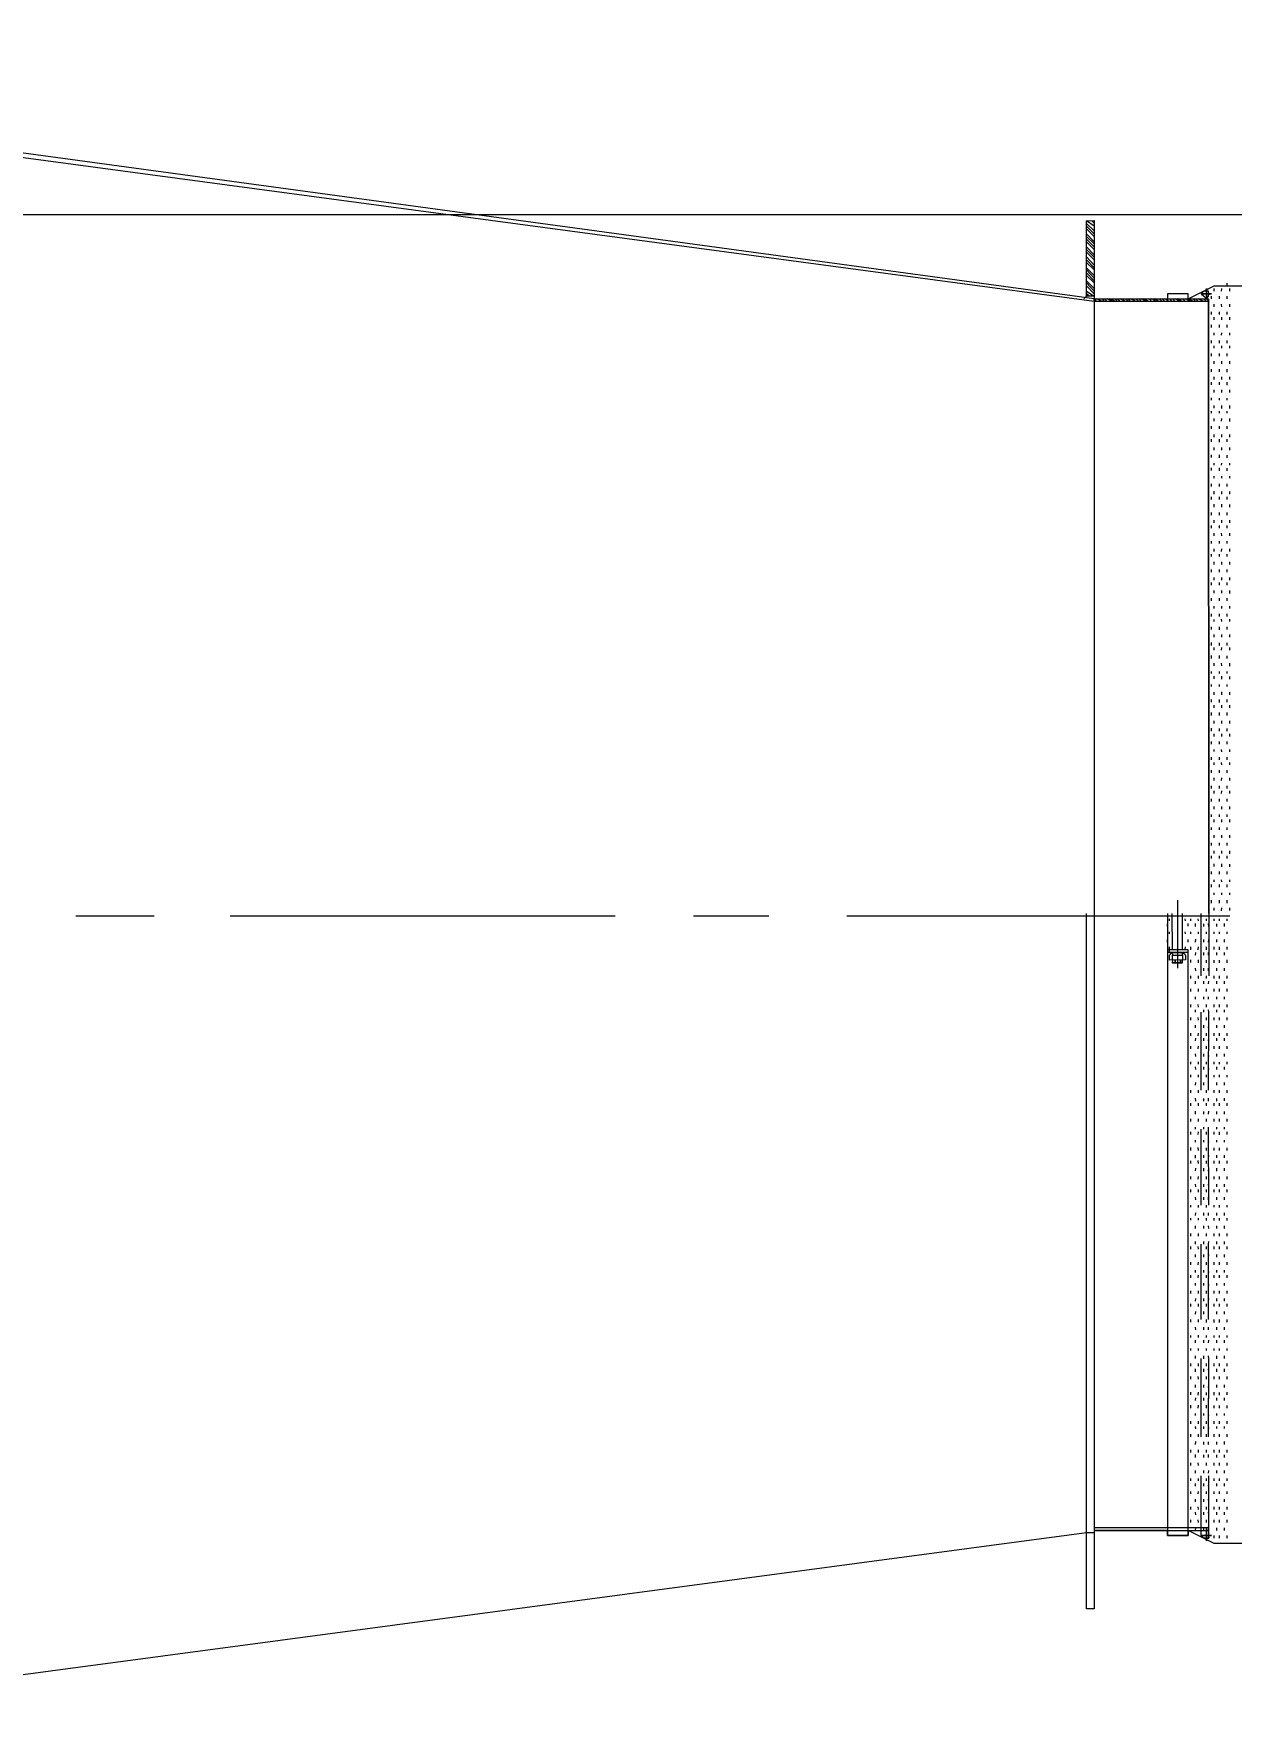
# Model space of a CAD drawing. Header units: centimetres. Extents: x -9345 to 11316, y -7197 to -3465.
# Drawn here: x 6477.5 to 6633.9, y -5917 to -5696.4 of the extents above; entities that cross this region are included whole.
import ezdxf

# ---------------------------------------------------------------- set-up
doc = ezdxf.new("R2010")
doc.units = ezdxf.units.CM
for name, color, linetype, lineweight in [('A-ANNO-DIMS', 211, 'Continuous', 9), ('A-ANNO-DIMS-100', 211, 'Continuous', 9), ('EXF', 22, 'Continuous', 9), ('exf çizimi_dwg', 8, 'Continuous', 9)]:
    doc.layers.add(name, color=color, linetype=linetype, lineweight=lineweight)
doc.styles.add('Swis721 LtCn BT_1', font='swisscl.ttf', dxfattribs={"width": 0.8, "height": 17.639445})
doc.dimstyles.new('IUAS_DIMENSION_INSIDE_100_5', dxfattribs={"dimscale": 30.48, "dimtxt": 18, "dimasz": 0.328084, "dimexe": 0.328084, "dimexo": 0.0625, "dimgap": 0, "dimtad": 1, "dimdec": 0, "dimdsep": 46, "dimtxsty": 'Swis721 LtCn BT_1', "dimblk1": 'OBLIQUE', "dimblk2": 'OBLIQUE', "dimsah": 1, "dimcen": 0.09, "dimdle": 0.328084, "dimazin": 0, "dimtfac": 1, "dimtdec": 4, "dimtix": 1, "dimtmove": 0, "dimatfit": 3, "dimfxl": 0.656168, "dimfxlon": 1, "dimtvp": 1, "dimtolj": 1, "dimtzin": 0, "dimarcsym": 2})

# ---------------------------------------------------------------- blocks, each defined once
blk = doc.blocks.new('exf çizimi_dwg-1497134-_123_30 TEKNİK KAT _ TECHNICAL LEVEL')
at = {"layer": 'EXF', "color": 8}
for p, q in [((-0.8151, 0.658), (-0.8187, 0.658)), ((-0.8083, 0.6409), (-0.8118, 0.641)), ((-0.8082, 0.6508), (-0.8117, 0.6509)), ((-0.808, 0.6615), (-0.8116, 0.6615)), ((-0.7983, 0.6479), (-0.8018, 0.6479)), ((-0.7982, 0.6578), (-0.8017, 0.6578)), ((-0.7878, 0.6407), (-0.7913, 0.6407)), ((-0.7876, 0.6506), (-0.7912, 0.6506)), ((-0.7875, 0.6612), (-0.791, 0.6612)), ((-0.7778, 0.6476), (-0.7813, 0.6477)), ((-0.7776, 0.6575), (-0.7812, 0.6576)), ((-0.7707, 0.6405), (-0.7743, 0.6405)), ((-0.7706, 0.6504), (-0.7741, 0.6504)), ((-0.7705, 0.661), (-0.774, 0.661)), ((-0.7607, 0.6474), (-0.7643, 0.6475)), ((-0.7606, 0.6573), (-0.7641, 0.6574)), ((-0.7509, 0.6402), (-0.7537, 0.6403)), ((-0.7508, 0.6501), (-0.7536, 0.6502)), ((-0.7506, 0.6607), (-0.7535, 0.6608)), ((-0.7402, 0.6472), (-0.7437, 0.6472)), ((-0.7401, 0.6571), (-0.7436, 0.6571)), ((-0.7339, 0.64), (-0.7368, 0.64)), ((-0.7338, 0.6499), (-0.7366, 0.65)), ((-0.7337, 0.6605), (-0.7365, 0.6606)), ((-0.7232, 0.6469), (-0.7267, 0.647)), ((-0.7231, 0.6569), (-0.7266, 0.6569)), ((-0.7132, 0.6497), (-0.7168, 0.6497)), ((-0.7131, 0.6603), (-0.7167, 0.6603)), ((-0.7027, 0.6467), (-0.7062, 0.6467)), ((-0.7025, 0.6566), (-0.7061, 0.6567)), ((-0.6927, 0.6494), (-0.6962, 0.6495)), ((-0.6926, 0.66), (-0.6961, 0.6601)), ((-0.6857, 0.6465), (-0.6892, 0.6465)), ((-0.6855, 0.6564), (-0.6891, 0.6564)), ((-0.6757, 0.6492), (-0.6792, 0.6493)), ((-0.6756, 0.6598), (-0.6791, 0.6599)), ((-0.6658, 0.6462), (-0.6686, 0.6463)), ((-0.6657, 0.6562), (-0.6685, 0.6562)), ((-0.6551, 0.649), (-0.6587, 0.649)), ((-0.655, 0.6596), (-0.6585, 0.6596)), ((-0.6488, 0.646), (-0.6516, 0.6461)), ((-0.6487, 0.6559), (-0.6515, 0.656)), ((-0.6382, 0.6487), (-0.6417, 0.6488)), ((-0.638, 0.6593), (-0.6416, 0.6594)), ((-0.6283, 0.6458), (-0.6318, 0.6458)), ((-0.6282, 0.6557), (-0.6317, 0.6557)), ((-0.6176, 0.6485), (-0.6211, 0.6485)), ((-0.6175, 0.6591), (-0.621, 0.6591)), ((-0.6112, 0.6456), (-0.6148, 0.6456)), ((-0.6111, 0.6555), (-0.6147, 0.6555)), ((-0.6006, 0.6483), (-0.6041, 0.6483)), ((-0.6005, 0.6589), (-0.604, 0.6589)), ((-0.5907, 0.6453), (-0.5943, 0.6454)), ((-0.5906, 0.6552), (-0.5941, 0.6553)), ((-0.5808, 0.648), (-0.5836, 0.6481)), ((-0.5806, 0.6586), (-0.5835, 0.6587)), ((-0.5737, 0.6451), (-0.5773, 0.6451)), ((-0.5736, 0.655), (-0.5771, 0.6551)), ((-0.5638, 0.6478), (-0.5666, 0.6479)), ((-0.5636, 0.6584), (-0.5665, 0.6585)), ((-0.5532, 0.6448), (-0.5567, 0.6449)), ((-0.553, 0.6548), (-0.5566, 0.6548)), ((-0.5432, 0.6476), (-0.5467, 0.6476)), ((-0.5431, 0.6582), (-0.5466, 0.6582)), ((-0.5362, 0.6446), (-0.5397, 0.6447)), ((-0.5361, 0.6546), (-0.5396, 0.6546)), ((-0.5262, 0.6474), (-0.5298, 0.6474)), ((-0.5261, 0.658), (-0.5296, 0.658)), ((-0.5156, 0.6444), (-0.5192, 0.6444)), ((-0.5155, 0.6543), (-0.519, 0.6543)), ((-0.5057, 0.6471), (-0.5092, 0.6472)), ((-0.5055, 0.6577), (-0.5091, 0.6578)), ((-0.4986, 0.6442), (-0.5022, 0.6442)), ((-0.4985, 0.6541), (-0.502, 0.6541)), ((-0.4887, 0.6469), (-0.4922, 0.6469)), ((-0.4885, 0.6575), (-0.4921, 0.6575)), ((-0.4788, 0.6439), (-0.4816, 0.644)), ((-0.4787, 0.6538), (-0.4815, 0.6539)), ((-0.4681, 0.6466), (-0.4717, 0.6467)), ((-0.468, 0.6572), (-0.4716, 0.6573)), ((-0.4618, 0.6437), (-0.4646, 0.6437)), ((-0.4617, 0.6536), (-0.4645, 0.6537)), ((-0.4511, 0.6464), (-0.4547, 0.6465)), ((-0.451, 0.657), (-0.4545, 0.6571)), ((-0.4412, 0.6435), (-0.4448, 0.6435)), ((-0.4411, 0.6534), (-0.4447, 0.6534)), ((-0.4306, 0.6462), (-0.4341, 0.6462)), ((-0.4305, 0.6568), (-0.434, 0.6568)), ((-0.4243, 0.6432), (-0.4278, 0.6433)), ((-0.4241, 0.6532), (-0.4277, 0.6532)), ((-0.4136, 0.646), (-0.4171, 0.646)), ((-0.4134, 0.6566), (-0.417, 0.6566)), ((-0.4037, 0.643), (-0.4072, 0.643)), ((-0.4036, 0.6529), (-0.4071, 0.653)), ((-0.3937, 0.6457), (-0.3966, 0.6458)), ((-0.3936, 0.6563), (-0.3965, 0.6564)), ((-0.3832, 0.6427), (-0.3867, 0.6428)), ((-0.383, 0.6527), (-0.3866, 0.6527)), ((-0.3767, 0.6455), (-0.3796, 0.6455)), ((-0.3766, 0.6561), (-0.3795, 0.6562)), ((-0.3661, 0.6425), (-0.3697, 0.6426)), ((-0.366, 0.6525), (-0.3696, 0.6525)), ((-0.3562, 0.6453), (-0.3598, 0.6453)), ((-0.3561, 0.6559), (-0.3596, 0.6559)), ((-0.3456, 0.6423), (-0.3491, 0.6423)), ((-0.3455, 0.6522), (-0.349, 0.6522)), ((-0.3392, 0.645), (-0.3427, 0.6451)), ((-0.3391, 0.6557), (-0.3426, 0.6557)), ((-0.3286, 0.6421), (-0.3322, 0.6421)), ((-0.3285, 0.652), (-0.332, 0.652)), ((-0.3187, 0.6448), (-0.3222, 0.6448)), ((-0.3185, 0.6554), (-0.3221, 0.6554)), ((-0.3088, 0.6418), (-0.3116, 0.6419)), ((-0.3087, 0.6517), (-0.3115, 0.6518)), ((-0.3016, 0.6446), (-0.3052, 0.6446)), ((-0.3015, 0.6552), (-0.305, 0.6552)), ((-0.2918, 0.6416), (-0.2946, 0.6416)), ((-0.2916, 0.6515), (-0.2945, 0.6516)), ((-0.2811, 0.6443), (-0.2847, 0.6444)), ((-0.281, 0.6549), (-0.2845, 0.655)), ((-0.2712, 0.6414), (-0.2748, 0.6414)), ((-0.2711, 0.6513), (-0.2746, 0.6513)), ((-0.2641, 0.6441), (-0.2677, 0.6442)), ((-0.264, 0.6547), (-0.2675, 0.6548)), ((-0.2542, 0.6411), (-0.2578, 0.6412)), ((-0.2541, 0.6511), (-0.2577, 0.6511)), ((-0.2436, 0.6439), (-0.2471, 0.6439)), ((-0.2434, 0.6545), (-0.247, 0.6545)), ((-0.2337, 0.6409), (-0.2372, 0.6409)), ((-0.2336, 0.6508), (-0.2371, 0.6509)), ((-0.2266, 0.6437), (-0.2301, 0.6437)), ((-0.2265, 0.6543), (-0.23, 0.6543)), ((-0.2167, 0.6407), (-0.2202, 0.6407)), ((-0.2166, 0.6506), (-0.2201, 0.6506)), ((-0.2067, 0.6434), (-0.2096, 0.6434)), ((-0.2066, 0.654), (-0.2094, 0.654)), ((-0.1961, 0.6404), (-0.1997, 0.6405)), ((-0.196, 0.6503), (-0.1995, 0.6504)), ((-0.1897, 0.6432), (-0.1926, 0.6432)), ((-0.1896, 0.6538), (-0.1924, 0.6538)), ((-0.1791, 0.6402), (-0.1827, 0.6403)), ((-0.179, 0.6501), (-0.1826, 0.6502)), ((-0.1692, 0.6429), (-0.1727, 0.643)), ((-0.1691, 0.6536), (-0.1726, 0.6536)), ((-0.1586, 0.64), (-0.1621, 0.64)), ((-0.1585, 0.6499), (-0.162, 0.6499)), ((-0.1522, 0.6427), (-0.1557, 0.6428)), ((-0.152, 0.6533), (-0.1556, 0.6534)), ((-0.1415, 0.6497), (-0.145, 0.6497)), ((-0.1316, 0.6425), (-0.1352, 0.6425)), ((-0.1315, 0.6531), (-0.135, 0.6531)), ((-0.1216, 0.6494), (-0.1245, 0.6495)), ((-0.1147, 0.6423), (-0.1182, 0.6423)), ((-0.1145, 0.6529), (-0.1181, 0.6529)), ((-0.1046, 0.6492), (-0.1075, 0.6493)), ((-0.0941, 0.642), (-0.0976, 0.6421)), ((-0.094, 0.6526), (-0.0975, 0.6527)), ((-0.0841, 0.649), (-0.0876, 0.649)), ((-0.0736, 0.6418), (-0.0771, 0.6418)), ((-0.0734, 0.6524), (-0.077, 0.6524)), ((-0.0671, 0.6488), (-0.0706, 0.6488)), ((-0.0565, 0.6416), (-0.0601, 0.6416)), ((-0.0564, 0.6522), (-0.0599, 0.6522)), ((-0.0465, 0.6485), (-0.0501, 0.6485)), ((-0.0367, 0.6413), (-0.0395, 0.6413)), ((-0.0366, 0.6519), (-0.0394, 0.6519)), ((-0.0295, 0.6483), (-0.0331, 0.6483)), ((-0.0197, 0.6411), (-0.0226, 0.6411)), ((-0.0196, 0.6517), (-0.0224, 0.6517)), ((-0.009, 0.648), (-0.0126, 0.6481)), ((0.0009, 0.6408), (-0.0027, 0.6409)), ((0.001, 0.6514), (-0.0026, 0.6515)), ((0.0081, 0.6514), (0.0019, 0.1512)), ((0.0144, 0.6477), (0.0115, 0.6478)), ((0.0214, 0.6441), (0.0179, 0.6442)), ((0.0314, 0.6475), (0.0285, 0.6476)), ((0.042, 0.6439), (0.0384, 0.6439)), ((0.0519, 0.6473), (0.0484, 0.6473)), ((0.059, 0.6437), (0.0554, 0.6437)), ((0.0689, 0.6471), (0.0654, 0.6471)), ((0.0795, 0.6434), (0.076, 0.6435)), ((0.0895, 0.6468), (0.0859, 0.6469)), ((0.0965, 0.6432), (0.093, 0.6432)), ((0.1065, 0.6466), (0.103, 0.6467)), ((0.1164, 0.643), (0.1135, 0.643)), ((0.127, 0.6464), (0.1235, 0.6464)), ((0.1334, 0.6427), (0.1305, 0.6428)), ((0.144, 0.6461), (0.1405, 0.6462)), ((0.1539, 0.6425), (0.1503, 0.6425)), ((0.1646, 0.6459), (0.161, 0.6459)), ((0.1709, 0.6423), (0.1674, 0.6423)), ((0.1815, 0.6457), (0.178, 0.6457)), ((0.1914, 0.642), (0.1879, 0.6421)), ((0.2014, 0.6454), (0.1986, 0.6455)), ((0.2085, 0.6418), (0.2049, 0.6419)), ((0.2184, 0.6452), (0.2156, 0.6453)), ((0.229, 0.6416), (0.2254, 0.6416)), ((0.2389, 0.645), (0.2354, 0.645)), ((0.2495, 0.6413), (0.246, 0.6413)), ((0.256, 0.6448), (0.2524, 0.6448)), ((0.2665, 0.6411), (0.263, 0.6411)), ((0.2765, 0.6445), (0.273, 0.6446)), ((0.2864, 0.6409), (0.2835, 0.6409)), ((0.2935, 0.6443), (0.2899, 0.6443)), ((0.3034, 0.6406), (0.3005, 0.6407)), ((0.314, 0.644), (0.3105, 0.6441)), ((0.3239, 0.6404), (0.3204, 0.6404)), ((0.331, 0.6438), (0.3275, 0.6439)), ((0.3409, 0.6402), (0.3374, 0.6402)), ((0.3516, 0.6436), (0.3481, 0.6436)), ((0.3615, 0.6399), (0.3579, 0.64)), ((0.3686, 0.6434), (0.365, 0.6434)), ((0.3884, 0.6431), (0.3856, 0.6432)), ((0.4054, 0.6429), (0.4026, 0.6429)), ((0.426, 0.6427), (0.4224, 0.6427)), ((0.443, 0.6424), (0.4394, 0.6425)), ((0.4635, 0.6422), (0.46, 0.6422)), ((0.4805, 0.642), (0.477, 0.642)), ((0.5011, 0.6417), (0.4975, 0.6418)), ((0.5181, 0.6415), (0.5145, 0.6416)), ((0.5386, 0.6413), (0.5351, 0.6413)), ((0.5584, 0.641), (0.5556, 0.6411)), ((0.5755, 0.6408), (0.5726, 0.6408)), ((0.596, 0.6406), (0.5924, 0.6406)), ((0.613, 0.6403), (0.6094, 0.6404)), ((0.6335, 0.6401), (0.63, 0.6401)), ((0.6505, 0.6399), (0.647, 0.6399)), ((-0.7984, 0.6373), (-0.8019, 0.6373)), ((-0.7951, 0.6202), (-0.7987, 0.6167)), ((-0.795, 0.6273), (-0.7986, 0.6202)), ((-0.795, 0.6308), (-0.7985, 0.6274)), ((-0.7779, 0.637), (-0.7814, 0.6371)), ((-0.7609, 0.6368), (-0.7644, 0.6369)), ((-0.7403, 0.6366), (-0.7439, 0.6366)), ((-0.7233, 0.6363), (-0.7269, 0.6364)), ((-0.7133, 0.6398), (-0.7169, 0.6398)), ((-0.7028, 0.6361), (-0.7063, 0.6361)), ((-0.6928, 0.6395), (-0.6964, 0.6395)), ((-0.6858, 0.6359), (-0.6893, 0.6359)), ((-0.6758, 0.6393), (-0.6794, 0.6393)), ((-0.666, 0.6356), (-0.6688, 0.6357)), ((-0.6553, 0.639), (-0.6588, 0.6391)), ((-0.6489, 0.6354), (-0.6518, 0.6355)), ((-0.6383, 0.6388), (-0.6418, 0.6389)), ((-0.6284, 0.6352), (-0.6319, 0.6352)), ((-0.6177, 0.6386), (-0.6213, 0.6386)), ((-0.6114, 0.635), (-0.615, 0.635)), ((-0.6007, 0.6384), (-0.6043, 0.6384)), ((-0.5909, 0.6347), (-0.5944, 0.6347)), ((-0.5809, 0.6381), (-0.5837, 0.6382)), ((-0.5739, 0.6345), (-0.5774, 0.6345)), ((-0.5639, 0.6379), (-0.5667, 0.6379)), ((-0.5533, 0.6342), (-0.5568, 0.6343)), ((-0.5433, 0.6377), (-0.5469, 0.6377)), ((-0.5363, 0.634), (-0.5398, 0.6341)), ((-0.5264, 0.6374), (-0.5299, 0.6375)), ((-0.5158, 0.6338), (-0.5193, 0.6338)), ((-0.5058, 0.6372), (-0.5093, 0.6372)), ((-0.4988, 0.6336), (-0.5023, 0.6336)), ((-0.4888, 0.637), (-0.4923, 0.637)), ((-0.4789, 0.6333), (-0.4818, 0.6334)), ((-0.4682, 0.6367), (-0.4718, 0.6368)), ((-0.4619, 0.6331), (-0.4647, 0.6331)), ((-0.4512, 0.6365), (-0.4548, 0.6366)), ((-0.4414, 0.6329), (-0.4449, 0.6329)), ((-0.4307, 0.6363), (-0.4343, 0.6363)), ((-0.4244, 0.6326), (-0.4279, 0.6327)), ((-0.4137, 0.636), (-0.4172, 0.6361)), ((-0.4038, 0.6324), (-0.4074, 0.6324)), ((-0.3939, 0.6358), (-0.3967, 0.6358)), ((-0.3833, 0.6321), (-0.3868, 0.6322)), ((-0.3769, 0.6356), (-0.3797, 0.6356)), ((-0.3663, 0.6319), (-0.3698, 0.632)), ((-0.3563, 0.6353), (-0.3599, 0.6354)), ((-0.3457, 0.6317), (-0.3493, 0.6317)), ((-0.3393, 0.6351), (-0.3429, 0.6352)), ((-0.3288, 0.6315), (-0.3323, 0.6315)), ((-0.3188, 0.6349), (-0.3223, 0.6349)), ((-0.3089, 0.6312), (-0.3117, 0.6313)), ((-0.3018, 0.6347), (-0.3053, 0.6347)), ((-0.2919, 0.631), (-0.2947, 0.631)), ((-0.2812, 0.6344), (-0.2848, 0.6345)), ((-0.2714, 0.6308), (-0.2749, 0.6308)), ((-0.2642, 0.6342), (-0.2678, 0.6342)), ((-0.2543, 0.6305), (-0.2579, 0.6306)), ((-0.2437, 0.6339), (-0.2472, 0.634)), ((-0.2338, 0.6303), (-0.2374, 0.6303)), ((-0.2267, 0.6337), (-0.2302, 0.6338)), ((-0.2168, 0.6301), (-0.2204, 0.6301)), ((-0.2069, 0.6335), (-0.2097, 0.6335)), ((-0.1963, 0.6298), (-0.1998, 0.6299)), ((-0.1898, 0.6333), (-0.1927, 0.6333)), ((-0.1793, 0.6296), (-0.1828, 0.6297)), ((-0.1693, 0.633), (-0.1728, 0.6331)), ((-0.1587, 0.6294), (-0.1622, 0.6294)), ((-0.1523, 0.6328), (-0.1559, 0.6329)), ((-0.1417, 0.6292), (-0.1453, 0.6292)), ((-0.1416, 0.6398), (-0.1451, 0.6398)), ((-0.1318, 0.6326), (-0.1353, 0.6326)), ((-0.1219, 0.6289), (-0.1247, 0.6289)), ((-0.1218, 0.6395), (-0.1246, 0.6395)), ((-0.1148, 0.6324), (-0.1183, 0.6324)), ((-0.1049, 0.6287), (-0.1077, 0.6287)), ((-0.1048, 0.6393), (-0.1076, 0.6393)), ((-0.0942, 0.6321), (-0.0977, 0.6321)), ((-0.0843, 0.6284), (-0.0879, 0.6285)), ((-0.0842, 0.639), (-0.0877, 0.6391)), ((-0.0737, 0.6318), (-0.0772, 0.6319)), ((-0.0673, 0.6282), (-0.0709, 0.6283)), ((-0.0672, 0.6388), (-0.0707, 0.6389)), ((-0.0567, 0.6316), (-0.0602, 0.6317)), ((-0.0468, 0.628), (-0.0503, 0.628)), ((-0.0467, 0.6386), (-0.0502, 0.6386)), ((-0.0368, 0.6314), (-0.0397, 0.6314)), ((-0.0298, 0.6278), (-0.0333, 0.6278)), ((-0.0297, 0.6384), (-0.0332, 0.6384)), ((-0.0198, 0.6312), (-0.0227, 0.6312)), ((-0.0092, 0.6275), (-0.0128, 0.6276)), ((-0.0091, 0.6381), (-0.0127, 0.6382)), ((0.0007, 0.6309), (-0.0028, 0.631)), ((0.0141, 0.6208), (0.0112, 0.6209)), ((0.0142, 0.6308), (0.0113, 0.6308)), ((0.0143, 0.6378), (0.0114, 0.6379)), ((0.0212, 0.6236), (0.0176, 0.6236)), ((0.0213, 0.6342), (0.0178, 0.6343)), ((0.0311, 0.6206), (0.0282, 0.6207)), ((0.0312, 0.6305), (0.0283, 0.6306)), ((0.0313, 0.6376), (0.0284, 0.6377)), ((0.0417, 0.6233), (0.0382, 0.6234)), ((0.0419, 0.634), (0.0383, 0.634)), ((0.0516, 0.6204), (0.048, 0.6204)), ((0.0518, 0.6374), (0.0482, 0.6374)), ((0.0517, 0.6303), (0.0482, 0.6303)), ((0.0587, 0.6231), (0.0552, 0.6231)), ((0.0588, 0.6337), (0.0553, 0.6338)), ((0.0686, 0.6202), (0.0651, 0.6202)), ((0.0687, 0.6301), (0.0652, 0.6301)), ((0.0688, 0.6372), (0.0653, 0.6372)), ((0.0792, 0.6228), (0.0757, 0.6229)), ((0.0794, 0.6335), (0.0758, 0.6335)), ((0.0891, 0.6199), (0.0856, 0.62)), ((0.0892, 0.6298), (0.0857, 0.6299)), ((0.0893, 0.6369), (0.0858, 0.6369)), ((0.0963, 0.6226), (0.0927, 0.6227)), ((0.0964, 0.6333), (0.0929, 0.6333)), ((0.1062, 0.6197), (0.1026, 0.6197)), ((0.1063, 0.6296), (0.1027, 0.6297)), ((0.1064, 0.6367), (0.1028, 0.6367)), ((0.1161, 0.6224), (0.1133, 0.6224)), ((0.1162, 0.633), (0.1134, 0.6331)), ((0.1267, 0.6194), (0.1231, 0.6195)), ((0.1268, 0.6294), (0.1233, 0.6294)), ((0.1269, 0.6364), (0.1234, 0.6365)), ((0.1332, 0.6328), (0.1304, 0.6329)), ((0.1437, 0.6192), (0.1401, 0.6193)), ((0.1439, 0.6362), (0.1403, 0.6363)), ((0.1438, 0.6292), (0.1403, 0.6292)), ((0.1537, 0.6219), (0.1501, 0.622)), ((0.1538, 0.6326), (0.1502, 0.6326)), ((0.1642, 0.619), (0.1607, 0.619)), ((0.1643, 0.6289), (0.1608, 0.6289)), ((0.1644, 0.636), (0.1609, 0.636)), ((0.1706, 0.6217), (0.1671, 0.6218)), ((0.1708, 0.6324), (0.1672, 0.6324)), ((0.1812, 0.6188), (0.1777, 0.6188)), ((0.1813, 0.6287), (0.1778, 0.6287)), ((0.1814, 0.6358), (0.1779, 0.6358)), ((0.1912, 0.6215), (0.1876, 0.6215)), ((0.1913, 0.6321), (0.1878, 0.6321)), ((0.2011, 0.6185), (0.1982, 0.6186)), ((0.2012, 0.6284), (0.1984, 0.6285)), ((0.2013, 0.6355), (0.1985, 0.6356)), ((0.2082, 0.6213), (0.2047, 0.6213)), ((0.2083, 0.6319), (0.2048, 0.6319)), ((0.2181, 0.6183), (0.2152, 0.6184)), ((0.2183, 0.6353), (0.2154, 0.6353)), ((0.2182, 0.6282), (0.2154, 0.6283)), ((0.2287, 0.621), (0.2252, 0.621)), ((0.2289, 0.6316), (0.2253, 0.6317)), ((0.2386, 0.6181), (0.2351, 0.6181)), ((0.2387, 0.628), (0.2352, 0.628)), ((0.2388, 0.6351), (0.2353, 0.6351)), ((0.2493, 0.6207), (0.2457, 0.6208)), ((0.2494, 0.6314), (0.2459, 0.6314)), ((0.2556, 0.6179), (0.2521, 0.6179)), ((0.2558, 0.6278), (0.2522, 0.6278)), ((0.2558, 0.6348), (0.2523, 0.6349)), ((0.2663, 0.6205), (0.2627, 0.6206)), ((0.2664, 0.6312), (0.2629, 0.6312)), ((0.2763, 0.6275), (0.2727, 0.6276)), ((0.2764, 0.6346), (0.2728, 0.6346)), ((0.2862, 0.6309), (0.2834, 0.631)), ((0.2933, 0.6273), (0.2897, 0.6274)), ((0.2934, 0.6344), (0.2898, 0.6344)), ((0.3031, 0.6201), (0.3003, 0.6201)), ((0.3032, 0.6307), (0.3004, 0.6308)), ((0.3138, 0.6271), (0.3103, 0.6271)), ((0.3139, 0.6341), (0.3104, 0.6342)), ((0.3237, 0.6198), (0.3201, 0.6199)), ((0.3238, 0.6305), (0.3203, 0.6305)), ((0.3308, 0.6268), (0.3273, 0.6269)), ((0.3309, 0.6339), (0.3274, 0.634)), ((0.3407, 0.6196), (0.3371, 0.6197)), ((0.3408, 0.6303), (0.3372, 0.6303)), ((0.3514, 0.6266), (0.3478, 0.6266)), ((0.3515, 0.6337), (0.3479, 0.6337)), ((0.3612, 0.6194), (0.3577, 0.6194)), ((0.3613, 0.63), (0.3578, 0.63)), ((0.3684, 0.6264), (0.3648, 0.6264)), ((0.3685, 0.6334), (0.3649, 0.6335)), ((0.3782, 0.6191), (0.3747, 0.6192)), ((0.3783, 0.6298), (0.3748, 0.6298)), ((0.3785, 0.6397), (0.3749, 0.6398)), ((0.3883, 0.6332), (0.3854, 0.6332)), ((0.3882, 0.6261), (0.3854, 0.6262)), ((0.3988, 0.6189), (0.3952, 0.6189)), ((0.3989, 0.6295), (0.3953, 0.6296)), ((0.399, 0.6395), (0.3954, 0.6395)), ((0.4052, 0.6259), (0.4024, 0.626)), ((0.4053, 0.633), (0.4025, 0.633)), ((0.4158, 0.6187), (0.4122, 0.6187)), ((0.4159, 0.6293), (0.4124, 0.6294)), ((0.416, 0.6392), (0.4125, 0.6393)), ((0.4258, 0.6257), (0.4222, 0.6257)), ((0.4258, 0.6327), (0.4223, 0.6328)), ((0.4364, 0.6291), (0.4329, 0.6291)), ((0.4365, 0.639), (0.433, 0.639)), ((0.4427, 0.6255), (0.4392, 0.6255)), ((0.4428, 0.6325), (0.4393, 0.6326)), ((0.4533, 0.6182), (0.4498, 0.6183)), ((0.4534, 0.6289), (0.4499, 0.6289)), ((0.4536, 0.6388), (0.45, 0.6388)), ((0.4633, 0.6252), (0.4598, 0.6253)), ((0.4634, 0.6323), (0.4599, 0.6323)), ((0.4731, 0.618), (0.4703, 0.618)), ((0.4733, 0.6286), (0.4704, 0.6287)), ((0.4734, 0.6385), (0.4705, 0.6386)), ((0.4803, 0.625), (0.4768, 0.625)), ((0.4804, 0.6321), (0.4769, 0.6321)), ((0.4903, 0.6284), (0.4874, 0.6284)), ((0.4904, 0.6383), (0.4875, 0.6384)), ((0.5009, 0.6247), (0.4973, 0.6248)), ((0.501, 0.6318), (0.4974, 0.6319)), ((0.5108, 0.6282), (0.5073, 0.6282)), ((0.5109, 0.6381), (0.5074, 0.6381)), ((0.5179, 0.6245), (0.5143, 0.6246)), ((0.5179, 0.6316), (0.5144, 0.6316)), ((0.5278, 0.6279), (0.5243, 0.628)), ((0.5279, 0.6379), (0.5244, 0.6379)), ((0.5384, 0.6243), (0.5348, 0.6243)), ((0.5385, 0.6313), (0.5349, 0.6314)), ((0.5483, 0.6277), (0.5448, 0.6277)), ((0.5485, 0.6376), (0.5449, 0.6377)), ((0.5582, 0.624), (0.5554, 0.6241)), ((0.5583, 0.6311), (0.5555, 0.6311)), ((0.5654, 0.6275), (0.5618, 0.6275)), ((0.5655, 0.6374), (0.562, 0.6374)), ((0.5752, 0.6238), (0.5724, 0.6239)), ((0.5753, 0.6309), (0.5725, 0.6309)), ((0.5859, 0.6272), (0.5824, 0.6273)), ((0.586, 0.6371), (0.5825, 0.6372)), ((0.5958, 0.6236), (0.5922, 0.6236)), ((0.5959, 0.6306), (0.5923, 0.6307)), ((0.6029, 0.627), (0.5993, 0.6271)), ((0.603, 0.6369), (0.5995, 0.637)), ((0.6128, 0.6234), (0.6092, 0.6234)), ((0.6129, 0.6304), (0.6093, 0.6305)), ((0.6234, 0.6268), (0.6199, 0.6268)), ((0.6236, 0.6367), (0.62, 0.6367)), ((0.6333, 0.6231), (0.6298, 0.6231)), ((0.6334, 0.6302), (0.6299, 0.6302)), ((0.6404, 0.6266), (0.6369, 0.6266)), ((0.6406, 0.6365), (0.637, 0.6365)), ((0.6503, 0.6229), (0.6468, 0.6229)), ((0.6504, 0.63), (0.6469, 0.63)), ((0.6603, 0.6263), (0.6575, 0.6263)), ((0.6604, 0.6362), (0.6576, 0.6363)), ((0.6709, 0.6226), (0.6673, 0.6227)), ((0.671, 0.6297), (0.6674, 0.6298)), ((0.6711, 0.6396), (0.6675, 0.6397)), ((0.6773, 0.6261), (0.6744, 0.6261)), ((0.6774, 0.636), (0.6746, 0.6361)), ((0.6879, 0.6224), (0.6843, 0.6225)), ((0.6879, 0.6295), (0.6844, 0.6295)), ((0.6881, 0.6394), (0.6845, 0.6395)), ((0.6978, 0.6258), (0.6943, 0.6259)), ((0.6979, 0.6358), (0.6944, 0.6358)), ((0.7084, 0.6222), (0.7049, 0.6222)), ((0.7085, 0.6292), (0.705, 0.6293)), ((0.7086, 0.6392), (0.7051, 0.6392)), ((0.7148, 0.6256), (0.7113, 0.6257)), ((0.715, 0.6356), (0.7114, 0.6356)), ((0.7254, 0.622), (0.7219, 0.622)), ((0.7255, 0.629), (0.722, 0.6291)), ((0.7256, 0.639), (0.7221, 0.639)), ((0.7354, 0.6254), (0.7318, 0.6254)), ((0.7355, 0.6353), (0.732, 0.6353)), ((0.7452, 0.6217), (0.7424, 0.6218)), ((0.7453, 0.6288), (0.7425, 0.6288)), ((0.7455, 0.6387), (0.7426, 0.6387)), ((0.7524, 0.6252), (0.7488, 0.6252)), ((0.7525, 0.6351), (0.7489, 0.6351)), ((0.7622, 0.6215), (0.7594, 0.6215)), ((0.7623, 0.6286), (0.7595, 0.6286)), ((0.7624, 0.6385), (0.7596, 0.6385)), ((0.7729, 0.6249), (0.7694, 0.625)), ((0.773, 0.6348), (0.7695, 0.6349)), ((0.7828, 0.6213), (0.7793, 0.6213)), ((0.7829, 0.6283), (0.7794, 0.6284)), ((0.783, 0.6382), (0.7795, 0.6383)), ((0.7899, 0.6247), (0.7864, 0.6247)), ((0.79, 0.6346), (0.7865, 0.6347)), ((0.7999, 0.6281), (0.7963, 0.6282)), ((0.7998, 0.621), (0.7963, 0.6211)), ((0.8, 0.638), (0.7965, 0.6381)), ((0.8105, 0.6244), (0.8069, 0.6245)), ((0.8106, 0.6344), (0.8071, 0.6344)), ((0.8203, 0.6208), (0.8168, 0.6208)), ((0.8204, 0.6279), (0.8169, 0.6279)), ((0.8206, 0.6378), (0.817, 0.6378)), ((-0.7953, 0.5997), (-0.799, 0.5933)), ((-0.7954, 0.5968), (-0.799, 0.5898)), ((-0.7953, 0.6032), (-0.7989, 0.5997)), ((-0.7952, 0.6103), (-0.7988, 0.6033)), ((-0.7951, 0.6167), (-0.7987, 0.6139)), ((0.0855, 0.6129), (0.0041, 0.6139)), ((0.0138, 0.6003), (0.011, 0.6003)), ((0.0139, 0.6102), (0.0111, 0.6102)), ((0.0208, 0.5967), (0.0173, 0.5967)), ((0.021, 0.6066), (0.0174, 0.6066)), ((0.0211, 0.6172), (0.0176, 0.6173)), ((0.0308, 0.6001), (0.0279, 0.6001)), ((0.0309, 0.61), (0.0281, 0.61)), ((0.0414, 0.5964), (0.0378, 0.5964)), ((0.0415, 0.6063), (0.0379, 0.6064)), ((0.0416, 0.617), (0.0381, 0.617)), ((0.0514, 0.5998), (0.0478, 0.5999)), ((0.0515, 0.6097), (0.0479, 0.6098)), ((0.0548, 0.5962), (0.0545, 0.5693)), ((0.0585, 0.6061), (0.055, 0.6062)), ((0.0586, 0.6168), (0.0551, 0.6168)), ((0.0683, 0.5996), (0.0648, 0.5996)), ((0.0685, 0.6095), (0.0649, 0.6096)), ((0.079, 0.6059), (0.0755, 0.6059)), ((0.0792, 0.6165), (0.0756, 0.6165)), ((0.0889, 0.5993), (0.0853, 0.5994)), ((0.089, 0.6093), (0.0855, 0.6093)), ((0.0961, 0.6056), (0.0925, 0.6057)), ((0.0962, 0.6163), (0.0927, 0.6163)), ((0.1059, 0.5991), (0.1024, 0.5992)), ((0.106, 0.6091), (0.1025, 0.6091)), ((0.1159, 0.6054), (0.113, 0.6054)), ((0.116, 0.616), (0.1132, 0.6161)), ((0.1264, 0.5989), (0.1229, 0.5989)), ((0.1265, 0.6088), (0.123, 0.6088)), ((0.1329, 0.6052), (0.13, 0.6052)), ((0.133, 0.6158), (0.1302, 0.6159)), ((0.235, 0.611), (0.133, 0.6123)), ((0.1434, 0.5987), (0.1399, 0.5987)), ((0.1436, 0.6086), (0.14, 0.6086)), ((0.1534, 0.6049), (0.1499, 0.605)), ((0.1536, 0.6156), (0.15, 0.6156)), ((0.164, 0.5984), (0.1604, 0.5985)), ((0.1641, 0.6083), (0.1606, 0.6084)), ((0.1704, 0.6047), (0.1669, 0.6048)), ((0.1706, 0.6154), (0.167, 0.6154)), ((0.181, 0.5982), (0.1774, 0.5983)), ((0.1811, 0.6081), (0.1775, 0.6082)), ((0.191, 0.6045), (0.1874, 0.6045)), ((0.1911, 0.6151), (0.1876, 0.6152)), ((0.2008, 0.598), (0.198, 0.598)), ((0.2009, 0.6079), (0.1981, 0.6079)), ((0.208, 0.6043), (0.2045, 0.6043)), ((0.2081, 0.6149), (0.2046, 0.6149)), ((0.2178, 0.5978), (0.215, 0.5978)), ((0.218, 0.6077), (0.2151, 0.6077)), ((0.2285, 0.604), (0.225, 0.6041)), ((0.2286, 0.6147), (0.2251, 0.6147)), ((0.2384, 0.5975), (0.2348, 0.5975)), ((0.2385, 0.6074), (0.2349, 0.6075)), ((0.2491, 0.6038), (0.2455, 0.6038)), ((0.2492, 0.6144), (0.2457, 0.6144)), ((0.2554, 0.5973), (0.2518, 0.5973)), ((0.2555, 0.6072), (0.2519, 0.6073)), ((0.2661, 0.6035), (0.2625, 0.6036)), ((0.2662, 0.6142), (0.2627, 0.6142)), ((0.2759, 0.597), (0.2724, 0.5971)), ((0.276, 0.607), (0.2725, 0.607)), ((0.2762, 0.6176), (0.2726, 0.6176)), ((0.2859, 0.6033), (0.2831, 0.6033)), ((0.286, 0.6139), (0.2832, 0.614)), ((0.3851, 0.6092), (0.286, 0.6104)), ((0.2929, 0.5968), (0.2894, 0.5969)), ((0.293, 0.6067), (0.2895, 0.6068)), ((0.2931, 0.6174), (0.2896, 0.6174)), ((0.3029, 0.6031), (0.3001, 0.6031)), ((0.303, 0.6137), (0.3002, 0.6138)), ((0.3135, 0.5966), (0.3099, 0.5966)), ((0.3136, 0.6065), (0.31, 0.6065)), ((0.3137, 0.6171), (0.3102, 0.6172)), ((0.3235, 0.6028), (0.3199, 0.6029)), ((0.3236, 0.6135), (0.3201, 0.6135)), ((0.3304, 0.5964), (0.3269, 0.5964)), ((0.3306, 0.6063), (0.327, 0.6063)), ((0.3307, 0.6169), (0.3272, 0.617)), ((0.3404, 0.6026), (0.3369, 0.6027)), ((0.3406, 0.6133), (0.337, 0.6133)), ((0.351, 0.5961), (0.3475, 0.5962)), ((0.3511, 0.606), (0.3476, 0.6061)), ((0.3513, 0.6167), (0.3477, 0.6167)), ((0.361, 0.6024), (0.3575, 0.6024)), ((0.3611, 0.613), (0.3576, 0.6131)), ((0.368, 0.5959), (0.3645, 0.5959)), ((0.3681, 0.6058), (0.3646, 0.6059)), ((0.3682, 0.6165), (0.3647, 0.6165)), ((0.378, 0.6022), (0.3745, 0.6022)), ((0.3781, 0.6128), (0.3746, 0.6128)), ((0.388, 0.6056), (0.3851, 0.6056)), ((0.3881, 0.6162), (0.3852, 0.6163)), ((0.3986, 0.6019), (0.395, 0.602)), ((0.3987, 0.6125), (0.3951, 0.6126)), ((0.4049, 0.6054), (0.4021, 0.6054)), ((0.4051, 0.616), (0.4023, 0.616)), ((0.4155, 0.6017), (0.412, 0.6017)), ((0.4157, 0.6123), (0.4121, 0.6124)), ((0.4255, 0.6051), (0.422, 0.6052)), ((0.4256, 0.6158), (0.4221, 0.6158)), ((0.4361, 0.6014), (0.4325, 0.6015)), ((0.4362, 0.6121), (0.4327, 0.6121)), ((0.5346, 0.6073), (0.4362, 0.6086)), ((0.4425, 0.6049), (0.439, 0.6049)), ((0.4426, 0.6155), (0.4391, 0.6156)), ((0.4531, 0.6012), (0.4496, 0.6013)), ((0.4532, 0.6119), (0.4497, 0.6119)), ((0.4631, 0.6046), (0.4595, 0.6047)), ((0.4632, 0.6153), (0.4597, 0.6153)), ((0.4729, 0.601), (0.4701, 0.601)), ((0.4731, 0.6116), (0.4702, 0.6117)), ((0.48, 0.6044), (0.4765, 0.6045)), ((0.4802, 0.6151), (0.4766, 0.6151)), ((0.4899, 0.6008), (0.4871, 0.6008)), ((0.4901, 0.6114), (0.4872, 0.6115)), ((0.4901, 0.6178), (0.4873, 0.6178)), ((0.5006, 0.6042), (0.497, 0.6042)), ((0.5007, 0.6148), (0.4972, 0.6149)), ((0.5105, 0.6005), (0.5069, 0.6006)), ((0.5106, 0.6112), (0.507, 0.6112)), ((0.5107, 0.6175), (0.5071, 0.6176)), ((0.5176, 0.604), (0.5141, 0.604)), ((0.5177, 0.6146), (0.5142, 0.6147)), ((0.5275, 0.6003), (0.5239, 0.6004)), ((0.5277, 0.6173), (0.5241, 0.6173)), ((0.5276, 0.611), (0.5241, 0.611)), ((0.5381, 0.6037), (0.5346, 0.6038)), ((0.5383, 0.6144), (0.5347, 0.6144)), ((0.548, 0.6001), (0.5445, 0.6001)), ((0.5481, 0.6107), (0.5446, 0.6107)), ((0.5482, 0.617), (0.5447, 0.6171)), ((0.558, 0.6035), (0.5551, 0.6035)), ((0.5581, 0.6141), (0.5553, 0.6141)), ((0.565, 0.5998), (0.5615, 0.5999)), ((0.5652, 0.6105), (0.5616, 0.6105)), ((0.5652, 0.6168), (0.5617, 0.6169)), ((0.575, 0.6033), (0.5721, 0.6033)), ((0.5751, 0.6139), (0.5723, 0.6139)), ((0.5855, 0.5996), (0.582, 0.5996)), ((0.5857, 0.6102), (0.5821, 0.6103)), ((0.6876, 0.6054), (0.5856, 0.6067)), ((0.5955, 0.603), (0.592, 0.6031)), ((0.5956, 0.6136), (0.5921, 0.6137)), ((0.6026, 0.5994), (0.599, 0.5994)), ((0.6027, 0.61), (0.5991, 0.6101)), ((0.6028, 0.6164), (0.5992, 0.6164)), ((0.6125, 0.6028), (0.609, 0.6028)), ((0.6127, 0.6134), (0.6091, 0.6135)), ((0.6231, 0.5991), (0.6196, 0.5992)), ((0.6232, 0.6098), (0.6197, 0.6098)), ((0.6233, 0.6161), (0.6198, 0.6162)), ((0.6331, 0.6025), (0.6295, 0.6026)), ((0.6332, 0.6132), (0.6297, 0.6132)), ((0.6401, 0.5989), (0.6366, 0.599)), ((0.6402, 0.6096), (0.6367, 0.6096)), ((0.6403, 0.6159), (0.6368, 0.616)), ((0.6501, 0.6023), (0.6465, 0.6024)), ((0.6502, 0.613), (0.6466, 0.613)), ((0.6599, 0.5987), (0.6571, 0.5987)), ((0.6601, 0.6093), (0.6572, 0.6094)), ((0.6601, 0.6157), (0.6573, 0.6157)), ((0.6706, 0.6021), (0.6671, 0.6021)), ((0.6707, 0.6127), (0.6672, 0.6128)), ((0.677, 0.5985), (0.6741, 0.5985)), ((0.6771, 0.6091), (0.6742, 0.6091)), ((0.6772, 0.6155), (0.6743, 0.6155)), ((0.6876, 0.6019), (0.6841, 0.6019)), ((0.6877, 0.6125), (0.6842, 0.6126)), ((0.6975, 0.5982), (0.6939, 0.5983)), ((0.6976, 0.6089), (0.6941, 0.6089)), ((0.6977, 0.6152), (0.6942, 0.6152)), ((0.7082, 0.6016), (0.7046, 0.6017)), ((0.7083, 0.6123), (0.7048, 0.6123)), ((0.7145, 0.598), (0.7109, 0.598)), ((0.7147, 0.615), (0.7111, 0.615)), ((0.7146, 0.6086), (0.7111, 0.6087)), ((0.7252, 0.6014), (0.7216, 0.6014)), ((0.7253, 0.612), (0.7218, 0.6121)), ((0.735, 0.5977), (0.7315, 0.5978)), ((0.7352, 0.6084), (0.7316, 0.6084)), ((0.7352, 0.6147), (0.7317, 0.6148)), ((0.745, 0.6012), (0.7421, 0.6012)), ((0.7451, 0.6118), (0.7423, 0.6118)), ((0.752, 0.5975), (0.7485, 0.5976)), ((0.7521, 0.6082), (0.7486, 0.6082)), ((0.7522, 0.6145), (0.7487, 0.6146)), ((0.762, 0.6009), (0.7592, 0.601)), ((0.7621, 0.6116), (0.7593, 0.6116)), ((0.7726, 0.5973), (0.769, 0.5973)), ((0.7727, 0.6079), (0.7692, 0.608)), ((0.7728, 0.6143), (0.7693, 0.6143)), ((0.7825, 0.6007), (0.779, 0.6007)), ((0.7827, 0.6113), (0.7791, 0.6114)), ((0.7896, 0.5971), (0.786, 0.5971)), ((0.7898, 0.6141), (0.7862, 0.6141)), ((0.7897, 0.6077), (0.7862, 0.6078)), ((0.7995, 0.6005), (0.796, 0.6005)), ((0.7997, 0.6111), (0.7961, 0.6112)), ((0.8101, 0.5968), (0.8066, 0.5969)), ((0.8103, 0.6075), (0.8067, 0.6075)), ((0.8168, 0.6173), (0.8166, 0.6038)), ((0.8202, 0.6109), (0.8167, 0.6109)), ((-0.7955, 0.5826), (-0.7992, 0.5763)), ((-0.7956, 0.5763), (-0.7992, 0.5728)), ((-0.7955, 0.5862), (-0.7991, 0.5827)), ((-0.7955, 0.5898), (-0.799, 0.5863)), ((0.0752, 0.5825), (-0.0134, 0.5836)), ((0.0511, 0.5758), (0.0036, 0.5763)), ((0.0512, 0.5892), (0.0038, 0.5898)), ((0.0137, 0.5932), (0.0109, 0.5932)), ((0.0307, 0.593), (0.0279, 0.593)), ((0.0513, 0.5927), (0.0477, 0.5928)), ((0.0547, 0.5863), (0.0547, 0.5828)), ((0.0645, 0.5756), (0.0581, 0.5757)), ((0.0682, 0.589), (0.0647, 0.589)), ((0.3878, 0.5957), (0.385, 0.5957)), ((0.4048, 0.5954), (0.402, 0.5955)), ((0.4254, 0.5952), (0.4219, 0.5952)), ((0.4424, 0.595), (0.4388, 0.595)), ((0.4629, 0.5947), (0.4594, 0.5948)), ((0.4799, 0.5945), (0.4764, 0.5946)), ((0.5005, 0.5943), (0.4969, 0.5943)), ((0.5175, 0.594), (0.5139, 0.5941)), ((0.538, 0.5938), (0.5345, 0.5938)), ((0.5578, 0.5936), (0.555, 0.5936)), ((0.5749, 0.5933), (0.572, 0.5934)), ((0.5954, 0.5931), (0.5919, 0.5931)), ((0.6124, 0.5929), (0.6088, 0.5929)), ((0.6329, 0.5926), (0.6294, 0.5927)), ((0.6499, 0.5924), (0.6464, 0.5925)), ((0.6705, 0.5922), (0.667, 0.5922)), ((0.6875, 0.5919), (0.6839, 0.592)), ((0.708, 0.5917), (0.7045, 0.5917)), ((0.725, 0.5915), (0.7215, 0.5915)), ((0.7449, 0.5912), (0.742, 0.5913)), ((0.7619, 0.591), (0.759, 0.5911)), ((0.7824, 0.5908), (0.7789, 0.5908)), ((0.7994, 0.5906), (0.7959, 0.5906)), ((-0.7959, 0.5557), (-0.7995, 0.5487)), ((-0.7959, 0.5522), (-0.7995, 0.5459)), ((-0.7958, 0.5657), (-0.7994, 0.5593)), ((-0.7958, 0.5593), (-0.7994, 0.5558)), ((-0.7957, 0.5692), (-0.7993, 0.5629)), ((-0.7957, 0.5728), (-0.7992, 0.5692)), ((0.0135, 0.5726), (0.0106, 0.5727)), ((0.0205, 0.5697), (0.017, 0.5698)), ((0.0305, 0.5724), (0.0276, 0.5725)), ((0.0411, 0.5695), (0.0375, 0.5695)), ((-0.7961, 0.5388), (-0.7997, 0.5317)), ((-0.7962, 0.5316), (-0.7997, 0.5289)), ((-0.796, 0.5458), (-0.7996, 0.5423)), ((-0.796, 0.5423), (-0.7996, 0.5388)), ((-0.7965, 0.5083), (-0.8001, 0.5012)), ((-0.7964, 0.5147), (-0.8, 0.5119)), ((-0.7964, 0.5118), (-0.8, 0.5048)), ((-0.7963, 0.5253), (-0.7999, 0.5182)), ((-0.7963, 0.5182), (-0.7999, 0.5147)), ((-0.7962, 0.5288), (-0.7998, 0.5253)), ((-0.8988, 0.4855), (-0.9024, 0.4819)), ((-0.8952, 0.4854), (-0.9024, 0.4756)), ((-0.7966, 0.4948), (-0.8003, 0.4878)), ((-0.7966, 0.4977), (-0.8002, 0.4949)), ((-0.7966, 0.5012), (-0.8001, 0.4977)), ((-0.8889, 0.4854), (-0.8989, 0.4756)), ((-0.8853, 0.4853), (-0.8954, 0.4755)), ((-0.8818, 0.4853), (-0.8918, 0.4755)), ((-0.8747, 0.4852), (-0.8854, 0.4754)), ((-0.8719, 0.4851), (-0.8819, 0.4753)), ((-0.8683, 0.4851), (-0.8783, 0.4753)), ((-0.8648, 0.4851), (-0.8748, 0.4753)), ((-0.8577, 0.485), (-0.8684, 0.4752)), ((-0.8548, 0.4849), (-0.8649, 0.4751)), ((-0.8513, 0.4849), (-0.8613, 0.4751)), ((-0.8442, 0.4848), (-0.855, 0.475)), ((-0.8407, 0.4848), (-0.8514, 0.475)), ((-0.8379, 0.4847), (-0.8479, 0.4749)), ((-0.8308, 0.4846), (-0.8408, 0.4748)), ((-0.8272, 0.4846), (-0.838, 0.4748)), ((-0.8237, 0.4845), (-0.8344, 0.4748)), ((-0.8209, 0.4845), (-0.8309, 0.4747)), ((-0.8138, 0.4844), (-0.8238, 0.4746)), ((-0.8102, 0.4844), (-0.821, 0.4746)), ((-0.8067, 0.4843), (-0.8174, 0.4745)), ((-0.8039, 0.4779), (-0.8068, 0.4744)), ((-0.8005, 0.4708), (-0.804, 0.4744)), ((0.0006, 0.0492), (-0.0006, -0.0492)), ((-0.0019, -0.1512), (-0.0081, -0.6542)), ((-0.0093, -0.7534), (-0.0106, -0.8554))]:
    blk.add_line(p, q, dxfattribs=at)
at = {"layer": 'EXF', "color": 8, "flags": 128}
for points in [[(-0.7988, 0.6068), (-0.8154, 0.641), (-0.8149, 0.6786), (-0.8011, 0.7088), (-0.8039, 0.7089), (-0.8035, 0.7394), (-0.8007, 0.7393)], [(0.8141, 0.6889), (0.8279, 0.6583), (0.8274, 0.6207), (0.81, 0.5869), (0.8164, 0.5868), (0.8161, 0.5599), (0.8097, 0.56), (0.8085, 0.4644), (0.8097, 0.56), (0.8103, 0.6138), (0.8068, 0.6139), (0.805, 0.4644)], [(-0.8119, 0.6311), (-0.7985, 0.6309), (-0.8119, 0.6311), (-0.7985, 0.6309), (-0.7949, 0.6337), (-0.7968, 0.4842), (-0.8003, 0.4843), (-1.0747, -1.3623), (-1.0745, -1.3524)], [(-0.7949, 0.6337), (-0.7968, 0.4842), (-1.0676, -1.3624)], [(-0.8048, 0.6374), (-0.805, 0.6239), (-0.8048, 0.6374), (-0.805, 0.6239)], [(-0.7967, 0.4877), (-0.8003, 0.4843), (-0.7985, 0.6337), (0.0042, 0.6238), (0.0856, 0.6228)], [(0.2351, 0.6209), (0.1331, 0.6222), (0.1302, 0.6222)], [(0.3853, 0.6191), (0.2861, 0.6203), (0.2833, 0.6203)], [(0.5348, 0.6172), (0.4363, 0.6184), (0.4327, 0.6185)], [(-0.7952, 0.6139), (-0.7988, 0.6068), (-0.8052, 0.6069), (-0.8055, 0.58), (-0.7991, 0.5799)], [(0.0035, 0.57), (0.8161, 0.5599), (0.8164, 0.5868), (0.0513, 0.5963), (0.051, 0.5694)], [(0.6878, 0.6153), (0.5858, 0.6166), (0.5822, 0.6166)], [(0.7388, 0.6147), (0.8167, 0.6137), (0.8203, 0.6137), (0.8202, 0.6109), (0.8202, 0.6073), (0.8166, 0.6038), (0.7387, 0.6048)], [(0.8068, 0.611), (0.8238, 0.6108), (0.8068, 0.611), (0.8238, 0.6108)], [(0.0546, 0.5721), (0.0548, 0.5927), (0.0546, 0.5721), (0.051, 0.5722), (0.0474, 0.5722)], [(0.0583, 0.5891), (0.0647, 0.589), (0.0645, 0.5756), (0.0681, 0.5755), (0.0681, 0.5791), (0.0646, 0.5791), (0.0681, 0.5791), (0.0682, 0.5861), (0.0646, 0.5862), (0.0682, 0.5861), (0.0682, 0.589), (0.0681, 0.5755)], [(-0.8103, 0.4745), (-0.8038, 0.4843), (-0.804, 0.4744), (-0.9024, 0.4756), (-0.9023, 0.4855), (0.0023, 0.4743), (0.9105, 0.4631), (0.9104, 0.4532), (0.0022, 0.4644)], [(0.8113, 0.4643), (0.8112, 0.4544), (0.9938, -1.0549), (0.9965, -1.0648), (1.0371, -1.3884), (1.0337, -1.3785)]]:
    blk.add_lwpolyline(points, dxfattribs=at)
for points in [[(-0.8048, 0.6338), (-0.8084, 0.6338), (-0.8084, 0.631), (-0.8085, 0.6275), (-0.805, 0.6239), (-0.8021, 0.6274), (-0.7985, 0.6309), (-0.802, 0.6337), (-0.8048, 0.6338), (-0.8084, 0.6338), (-0.8084, 0.631), (-0.8085, 0.6275), (-0.805, 0.6239), (-0.8021, 0.6274), (-0.7985, 0.6309), (-0.802, 0.6337), (-0.8048, 0.6338), (-0.8084, 0.6338), (-0.8084, 0.631), (-0.8085, 0.6275), (-0.805, 0.6239), (-0.8021, 0.6274), (-0.7985, 0.6309), (-0.802, 0.6337)], [(0.0042, 0.6238), (-0.7985, 0.6337)], [(0.8167, 0.6137), (0.8203, 0.6137), (0.8202, 0.6109), (0.8202, 0.6073), (0.8166, 0.6038), (0.8168, 0.6173), (0.8166, 0.6038), (0.8202, 0.6073), (0.8202, 0.6109), (0.8203, 0.6137)], [(0.0645, 0.572), (0.0581, 0.5721), (0.0546, 0.5757), (0.0581, 0.5757), (0.0583, 0.5891), (0.0548, 0.5892), (0.0583, 0.5927), (0.0647, 0.5926), (0.0647, 0.589), (0.0645, 0.5756)]]:
    blk.add_lwpolyline(points, close=True, dxfattribs=at)
blk = doc.blocks.new('DIMBLOCK500-_123_30 TEKNİK KAT _ TECHNICAL LEVEL')
at = {"layer": 'A-ANNO-DIMS-100', "transparency": 16777216}
for p, q in [((6325.78, -5699.98), (6325.78, -5729.98)), ((6325.78, -5719.98), (6325.78, -5699.98)), ((7220.78, -5699.98), (7220.78, -5729.98)), ((7220.78, -5719.98), (7220.78, -5699.98)), ((6325.78, -5719.98), (6330.78, -5714.98)), ((7220.78, -5719.98), (7225.78, -5714.98)), ((6325.78, -5719.98), (6320.78, -5724.98)), ((6325.78, -5719.98), (7220.78, -5719.98)), ((7220.78, -5719.98), (7215.78, -5724.98))]:
    blk.add_line(p, q, dxfattribs=at)
at = {"layer": 'A-ANNO-DIMS-100', "color": 0, "transparency": 16777216, "insert": (6759.57, -5696.62), "char_height": 17.639, "width": 32.9143, "attachment_point": 1, "line_spacing_factor": 0.971848, "style": 'Swis721 LtCn BT_1'}
blk.add_mtext('895', dxfattribs=at)
blk = doc.blocks.new('_Oblique')
at = {"color": 0, "linetype": 'ByBlock', "lineweight": -2}
blk.add_line((-0.5, -0.5), (0.5, 0.5), dxfattribs=at)

msp = doc.modelspace()

# ---------------------------------------------------------------- block references
at = {"layer": 'exf çizimi_dwg', "xscale": 100.0000000000003, "yscale": 100.0000000000003, "zscale": 100.0000000000003, "rotation": 270.7083390471823}
msp.add_blockref('exf çizimi_dwg-1497134-_123_30 TEKNİK KAT _ TECHNICAL LEVEL', (6568.58, -5811.59), dxfattribs=at)

# ---------------------------------------------------------------- dimensions: what is measured, and where the dimension line sits
at = {"layer": 'A-ANNO-DIMS'}
dim = msp.add_linear_dim(base=(7220.78, -5719.98), p1=(6325.78, -5699.98), p2=(7220.78, -5699.98), dimstyle='IUAS_DIMENSION_INSIDE_100_5', override={"dimpost": '<>', "dimfxl": 895}, dxfattribs=at)
dim.commit()
dim.dimension.update_dxf_attribs({"geometry": 'DIMBLOCK500-_123_30 TEKNİK KAT _ TECHNICAL LEVEL', "text_midpoint": (6773.28, -5710.94)})

doc.saveas('drawing.dxf')
